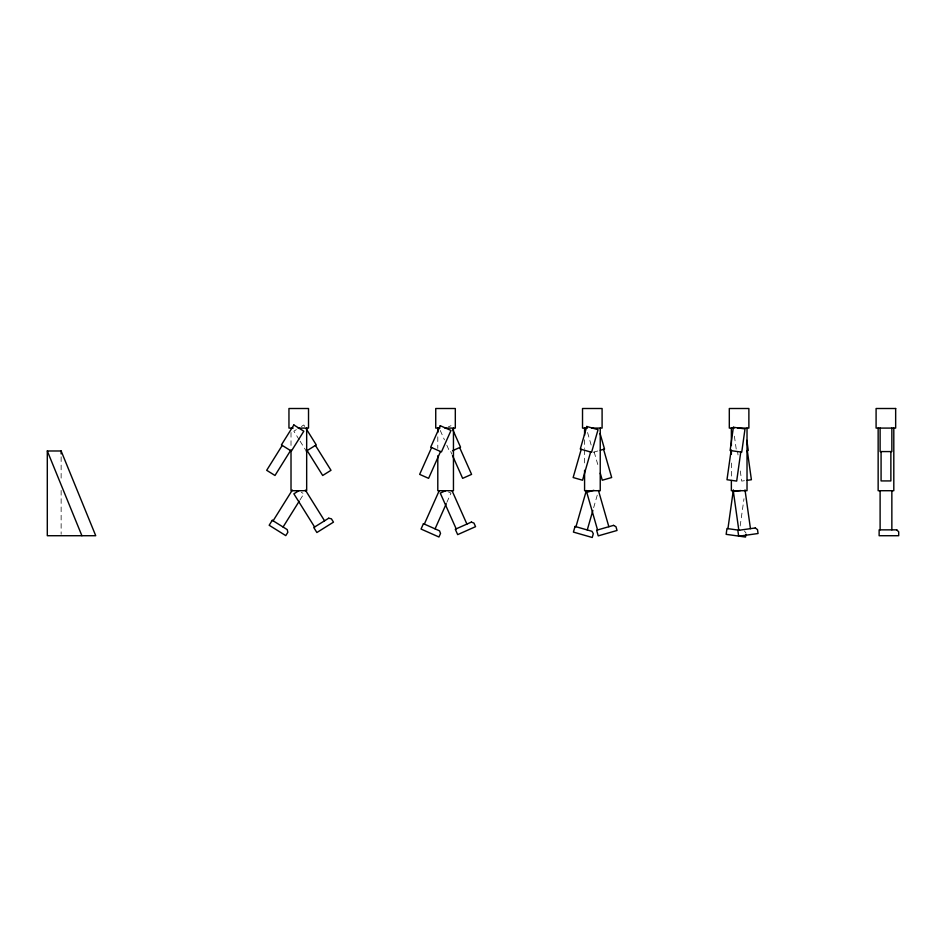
<?xml version="1.0" encoding="UTF-8"?>
<svg xmlns="http://www.w3.org/2000/svg" width="946" height="946" viewBox="0 0 946 946"><rect width="100%" height="100%" fill="white"/><g stroke="black" fill="none" stroke-linecap="round" stroke-linejoin="round"><path stroke-width="0.71" stroke-dasharray="4.73 3.55" d="M740.162 525.988L743.994 498.708M593.662 507.659L597.257 495.113M446.855 502.373L450.994 493.103L448.309 491.908M299.977 499.973L303.82 493.824L301.325 492.263M296.346 429.638L293.863 431.199L299.303 439.914M301.325 426.528L303.82 424.967L305.369 427.462M448.309 426.894L450.994 425.7M593.237 452.283L598.877 450.663M744.467 480.698L741.699 481.088L740.269 470.919M744.407 530.966L746.075 533.177M300.083 441.155L306.303 451.112M450.71 451.526L451.904 454.21M440.257 430.465L444.443 439.855M446.831 445.223L449.811 451.928M594.183 452.011L598.227 466.118M587.572 432.523L591.215 445.223M737.62 452.022L738.022 454.931M734.403 436.165L736.236 449.255M731.364 463.043L731.364 479.054M584.581 439.736L584.581 448.475M584.581 449.929L584.581 464.498M437.797 436.827L437.797 448.475M291.013 432.452L291.013 447.02M61.135 456.823L61.135 478.747M61.135 490.43L61.135 534.265"/><path stroke-width="1.42" d="M731.081 450.663L726.989 479.728L736.686 481.088L740.765 452.022M727.935 528.66L733.375 489.898M745.886 534.478L745.531 537.056L726.15 534.336L726.966 528.518L739.559 530.292M581.234 449.315L573.146 477.529L582.547 480.225L590.635 452.011M575.972 526.721L586.366 490.489M587.265 529.961L592.858 510.45M431.601 447.553L419.657 474.372L428.597 478.345L440.54 451.526M424.34 524.084L439.086 490.974M435.065 528.861L446.276 503.698M282.239 445.412L266.689 470.304L274.99 475.483L290.54 450.592M273.122 520.797L292.326 490.063M283.079 527.017L299.208 501.203M306.303 451.112L316.26 444.892L306.149 428.704M298.841 490.714L293.863 493.824L314.604 527.017M452.495 450.734L460.536 447.151L452.779 429.721M445.625 490.714L440.257 493.103L456.185 528.861M600.296 450.249L604.529 449.043L600.071 433.516M593.816 490.312L586.768 492.334L597.553 529.961M747.245 480.32L751.396 479.728L747.305 450.663M740.647 490.513L733.375 491.53L738.826 530.292M293.154 428.089L288.956 428.089L288.956 408.506L308.526 408.506L308.526 428.089L298.132 428.089M439.937 428.089L435.739 428.089L435.739 408.506L455.31 408.506L455.31 428.089L444.916 428.089M587.431 428.089L582.523 428.089L582.523 408.506L602.094 408.506L602.094 428.089L591.699 428.089M734.214 428.089L729.307 428.089L729.307 408.506L748.877 408.506L748.877 428.089L737.703 428.089M47.3 450.982L61.135 450.982L95.735 535.72L47.3 535.72L47.3 450.982L81.9 535.72M315.432 445.412L330.994 470.304L322.692 475.483L307.131 450.592M305.357 490.063L324.561 520.797M459.65 447.553L471.581 474.372L462.641 478.345L452.495 455.546M452.164 490.974L466.91 524.084M603.583 449.315L611.672 477.529L602.271 480.225L600.249 473.177M598.451 490.489L608.846 526.721M746.843 440.351L748.274 450.521M745.01 489.898L750.45 528.66M893.804 428.089L893.804 490.714L878.148 490.714L878.148 428.089M891.853 428.089L891.853 451.573L880.111 451.573L880.111 428.089M891.853 490.714L891.853 529.855M890.872 451.573L890.872 480.923L881.081 480.923L881.081 451.573M880.111 490.714L880.111 529.855M747.021 428.089L747.021 490.714L731.364 490.714L731.364 480.521M731.364 428.089L731.364 445.566M731.364 449.929L731.364 454.305M600.237 428.089L600.237 490.714L584.581 490.714L584.581 470.316M584.581 428.089L584.581 435.361M453.453 428.089L453.453 490.714L437.797 490.714L437.797 455.759M437.797 428.089L437.797 432.452M306.67 428.089L306.67 490.714L291.013 490.714L291.013 449.929M61.135 450.982L61.135 453.903M733.375 427.261L730.111 450.521L741.735 452.153L745.01 428.905L733.375 427.261M586.768 426.469L580.288 449.043L591.581 452.283L598.049 429.697L586.768 426.469M575.038 526.449L573.418 532.09L592.231 537.494L593.308 533.721L591.971 531.309L575.038 526.449M440.257 425.7L430.702 447.151L441.439 451.928L450.994 430.465L440.257 425.7M423.441 523.682L421.053 529.051L438.932 537.009L440.529 533.438L439.535 530.848L423.441 523.682M293.863 424.967L281.411 444.892L291.368 451.112L303.82 431.199L293.863 424.967M272.282 520.276L269.172 525.255L285.775 535.625L287.844 532.302L287.229 529.606L272.282 520.276M328.711 518.207L313.776 527.537L316.886 532.515L333.477 522.145L331.407 518.822L328.711 518.207M471.38 522.097L455.286 529.252L457.675 534.62L475.554 526.662L473.958 523.079L471.38 522.097M613.54 525.373L596.619 530.221L598.227 535.874L617.04 530.47L615.964 526.709L613.54 525.373M755.298 527.974L737.856 530.422L738.672 536.24L758.053 533.52L757.51 529.642L755.298 527.974M895.661 408.506L876.091 408.506L876.091 428.089L895.661 428.089L895.661 408.506M896.737 529.855L879.13 529.855L879.13 535.72L898.7 535.72L898.7 531.806L896.737 529.855"/></g></svg>
